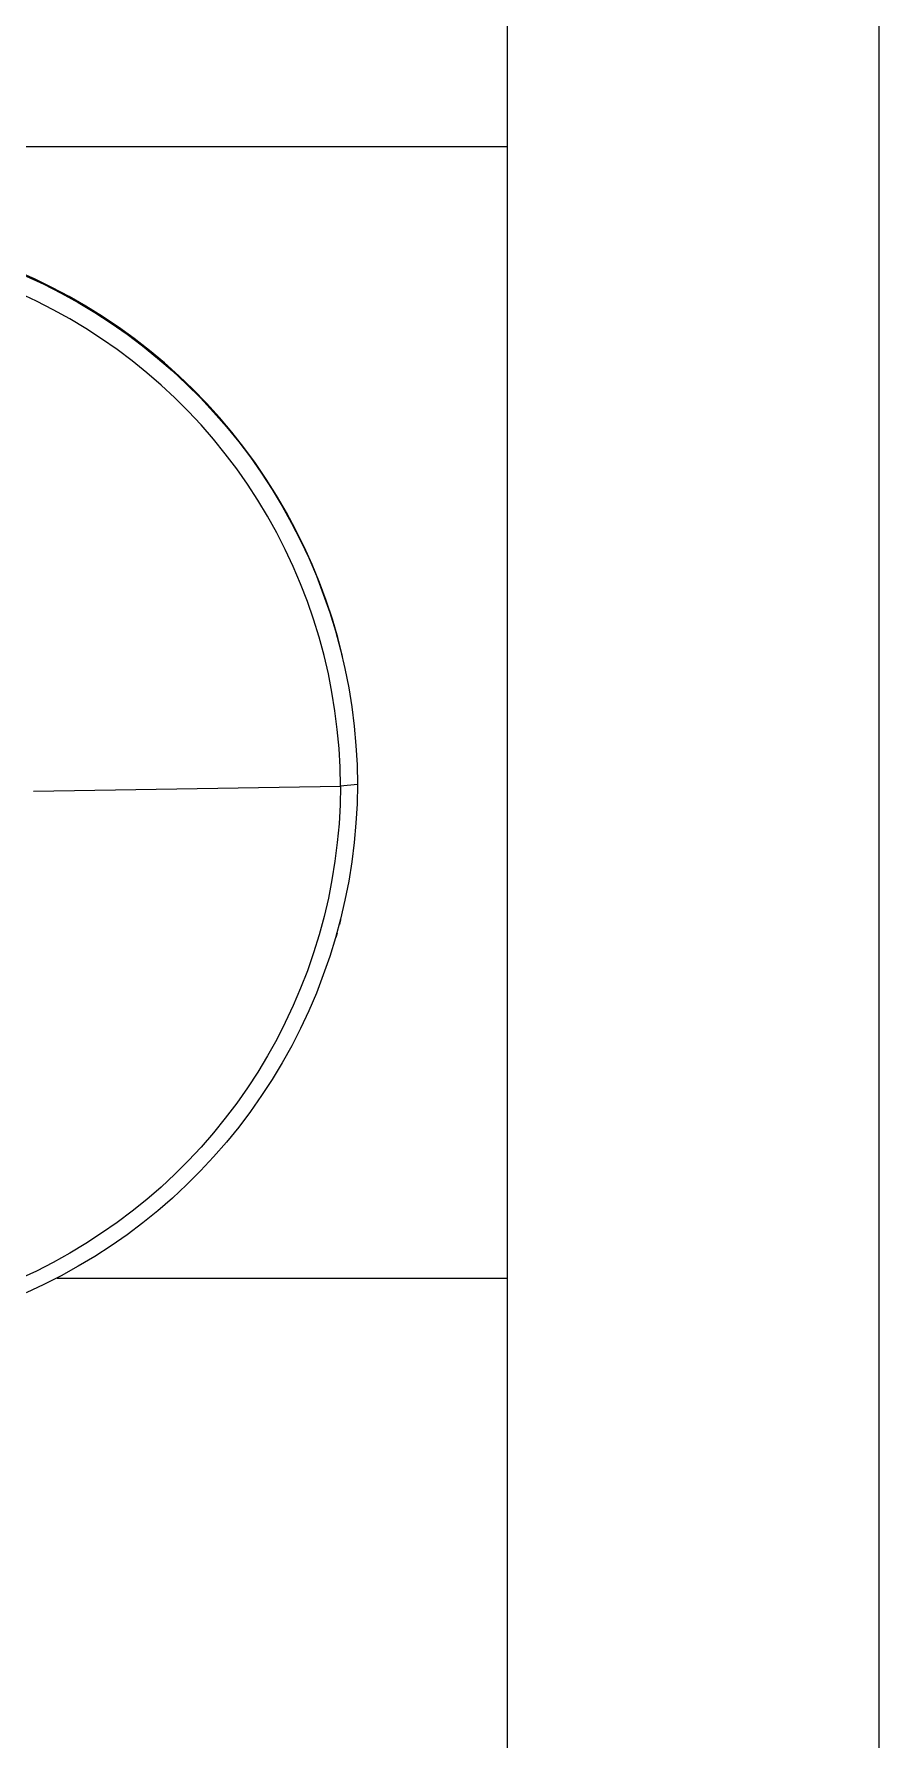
# Model space of a CAD drawing. Header units: millimetres. Extents: x -1283 to 2747, y -259 to 2557.
# Drawn here: x 1152.16 to 1158.98, y 2027.42 to 2041.18 of the extents above; entities that cross this region are included whole.
import ezdxf

# ---------------------------------------------------------------- set-up
doc = ezdxf.new("R2010")
doc.units = ezdxf.units.MM
doc.header["$MEASUREMENT"] = 0
doc.layers.add('Utwórz2D linie widoczne', color=7, linetype='Continuous', true_color=0x000000)

msp = doc.modelspace()

# ---------------------------------------------------------------- linework, layer by layer
at = {"layer": 'Utwórz2D linie widoczne'}
for p, q in [((1155.98, 2055.646), (1155.98, 1346.646)), ((1158.98, 2055.646), (1158.98, 1346.646)), ((1155.98, 2040.271), (1144.271, 2040.271)), ((1152.166, 2039.205), (1152.022, 2039.268)), ((1152.098, 2039.228), (1152.24, 2039.162)), ((1152.181, 2039.026), (1152.043, 2039.09)), ((1152.306, 2039.137), (1152.166, 2039.205)), ((1152.24, 2039.162), (1152.38, 2039.091)), ((1152.445, 2039.063), (1152.306, 2039.137)), ((1152.38, 2039.091), (1152.517, 2039.015)), ((1152.316, 2038.957), (1152.181, 2039.026)), ((1152.449, 2038.884), (1152.316, 2038.957)), ((1152.58, 2038.985), (1152.445, 2039.063)), ((1152.517, 2039.015), (1152.652, 2038.934)), ((1152.713, 2038.903), (1152.58, 2038.985)), ((1152.58, 2038.806), (1152.449, 2038.884)), ((1152.707, 2038.723), (1152.58, 2038.806)), ((1152.652, 2038.934), (1152.784, 2038.849)), ((1152.843, 2038.816), (1152.713, 2038.903)), ((1152.784, 2038.849), (1152.912, 2038.759)), ((1152.97, 2038.724), (1152.843, 2038.816)), ((1152.832, 2038.636), (1152.707, 2038.723)), ((1152.912, 2038.759), (1153.037, 2038.665)), ((1153.093, 2038.628), (1152.97, 2038.724)), ((1153.037, 2038.665), (1153.159, 2038.566)), ((1152.954, 2038.544), (1152.832, 2038.636)), ((1153.072, 2038.449), (1152.954, 2038.544)), ((1153.214, 2038.528), (1153.093, 2038.628)), ((1153.159, 2038.566), (1153.278, 2038.464)), ((1153.33, 2038.424), (1153.214, 2038.528)), ((1153.187, 2038.349), (1153.072, 2038.449)), ((1153.278, 2038.464), (1153.393, 2038.357)), ((1153.443, 2038.315), (1153.33, 2038.424)), ((1153.298, 2038.246), (1153.187, 2038.349)), ((1153.393, 2038.357), (1153.504, 2038.246)), ((1153.552, 2038.203), (1153.443, 2038.315)), ((1153.406, 2038.138), (1153.298, 2038.246)), ((1153.51, 2038.027), (1153.406, 2038.138)), ((1153.504, 2038.246), (1153.611, 2038.131)), ((1153.657, 2038.087), (1153.552, 2038.203)), ((1153.611, 2038.131), (1153.714, 2038.013)), ((1153.609, 2037.912), (1153.51, 2038.027)), ((1153.758, 2037.968), (1153.657, 2038.087)), ((1153.714, 2038.013), (1153.813, 2037.891)), ((1153.705, 2037.794), (1153.609, 2037.912)), ((1153.855, 2037.845), (1153.758, 2037.968)), ((1153.813, 2037.891), (1153.907, 2037.766)), ((1153.948, 2037.719), (1153.855, 2037.845)), ((1153.797, 2037.673), (1153.705, 2037.794)), ((1153.907, 2037.766), (1153.997, 2037.638)), ((1154.036, 2037.59), (1153.948, 2037.719)), ((1153.884, 2037.549), (1153.797, 2037.673)), ((1153.997, 2037.638), (1154.083, 2037.507)), ((1154.119, 2037.457), (1154.036, 2037.59)), ((1153.967, 2037.421), (1153.884, 2037.549)), ((1154.083, 2037.507), (1154.164, 2037.372)), ((1154.198, 2037.322), (1154.119, 2037.457)), ((1154.046, 2037.291), (1153.967, 2037.421)), ((1154.12, 2037.158), (1154.046, 2037.291)), ((1154.164, 2037.372), (1154.24, 2037.235)), ((1154.272, 2037.184), (1154.198, 2037.322)), ((1154.189, 2037.023), (1154.12, 2037.158)), ((1154.24, 2037.235), (1154.312, 2037.096)), ((1154.342, 2037.044), (1154.272, 2037.184)), ((1154.254, 2036.885), (1154.189, 2037.023)), ((1154.312, 2037.096), (1154.378, 2036.954)), ((1154.406, 2036.901), (1154.342, 2037.044)), ((1154.313, 2036.745), (1154.254, 2036.885)), ((1154.378, 2036.954), (1154.44, 2036.809)), ((1154.465, 2036.757), (1154.406, 2036.901)), ((1154.368, 2036.603), (1154.313, 2036.745)), ((1154.44, 2036.809), (1154.496, 2036.663)), ((1154.52, 2036.61), (1154.465, 2036.757)), ((1154.418, 2036.46), (1154.368, 2036.603)), ((1154.496, 2036.663), (1154.548, 2036.515)), ((1154.569, 2036.461), (1154.52, 2036.61)), ((1154.463, 2036.314), (1154.418, 2036.46)), ((1154.548, 2036.515), (1154.594, 2036.365)), ((1154.613, 2036.311), (1154.569, 2036.461)), ((1154.594, 2036.365), (1154.635, 2036.214)), ((1154.502, 2036.167), (1154.463, 2036.314)), ((1154.652, 2036.16), (1154.613, 2036.311)), ((1154.635, 2036.214), (1154.67, 2036.061)), ((1154.537, 2036.019), (1154.502, 2036.167)), ((1154.67, 2036.061), (1154.701, 2035.907)), ((1154.566, 2035.87), (1154.537, 2036.019)), ((1154.59, 2035.72), (1154.566, 2035.87)), ((1154.701, 2035.907), (1154.725, 2035.752)), ((1154.609, 2035.569), (1154.59, 2035.72)), ((1154.725, 2035.752), (1154.745, 2035.597)), ((1154.623, 2035.418), (1154.609, 2035.569)), ((1154.745, 2035.597), (1154.759, 2035.44)), ((1154.631, 2035.266), (1154.623, 2035.418)), ((1154.759, 2035.44), (1154.768, 2035.284)), ((1154.634, 2035.114), (1154.631, 2035.266)), ((1154.768, 2035.284), (1154.771, 2035.127)), ((1152.158, 2035.073), (1154.634, 2035.114)), ((1154.634, 2035.114), (1154.631, 2034.962)), ((1154.771, 2035.127), (1154.634, 2035.114)), ((1154.771, 2035.127), (1154.768, 2034.97)), ((1154.631, 2034.962), (1154.623, 2034.81)), ((1154.768, 2034.97), (1154.759, 2034.814)), ((1154.623, 2034.81), (1154.609, 2034.658)), ((1154.759, 2034.814), (1154.745, 2034.657)), ((1154.609, 2034.658), (1154.59, 2034.508)), ((1154.745, 2034.657), (1154.726, 2034.502)), ((1154.59, 2034.508), (1154.566, 2034.357)), ((1154.726, 2034.502), (1154.701, 2034.347)), ((1154.566, 2034.357), (1154.537, 2034.208)), ((1154.701, 2034.347), (1154.67, 2034.193)), ((1154.537, 2034.208), (1154.502, 2034.06)), ((1154.67, 2034.193), (1154.635, 2034.04)), ((1154.502, 2034.06), (1154.463, 2033.913)), ((1154.635, 2034.04), (1154.594, 2033.889)), ((1154.635, 2034.034), (1154.626, 2033.997)), ((1154.463, 2033.913), (1154.418, 2033.768)), ((1154.594, 2033.889), (1154.548, 2033.739)), ((1154.607, 2033.928), (1154.597, 2033.892)), ((1154.418, 2033.768), (1154.368, 2033.624)), ((1154.548, 2033.739), (1154.496, 2033.591)), ((1154.368, 2033.624), (1154.313, 2033.482)), ((1154.496, 2033.591), (1154.44, 2033.444)), ((1154.313, 2033.482), (1154.254, 2033.342)), ((1154.44, 2033.444), (1154.378, 2033.3)), ((1154.254, 2033.342), (1154.189, 2033.205)), ((1154.378, 2033.3), (1154.312, 2033.158)), ((1154.189, 2033.205), (1154.12, 2033.069)), ((1154.312, 2033.158), (1154.241, 2033.018)), ((1154.12, 2033.069), (1154.046, 2032.937)), ((1154.241, 2033.018), (1154.164, 2032.881)), ((1154.046, 2032.937), (1153.967, 2032.806)), ((1154.164, 2032.881), (1154.083, 2032.747)), ((1153.967, 2032.806), (1153.884, 2032.679)), ((1154.083, 2032.747), (1153.998, 2032.616)), ((1153.884, 2032.679), (1153.797, 2032.554)), ((1153.998, 2032.616), (1153.908, 2032.487)), ((1153.797, 2032.554), (1153.705, 2032.433)), ((1153.908, 2032.487), (1153.813, 2032.362)), ((1153.705, 2032.433), (1153.609, 2032.315)), ((1153.813, 2032.362), (1153.714, 2032.24)), ((1153.51, 2032.2), (1153.406, 2032.089)), ((1153.609, 2032.315), (1153.51, 2032.2)), ((1153.714, 2032.24), (1153.611, 2032.122)), ((1153.406, 2032.089), (1153.298, 2031.982)), ((1153.611, 2032.122), (1153.504, 2032.008)), ((1153.298, 2031.982), (1153.187, 2031.878)), ((1153.504, 2032.008), (1153.393, 2031.897)), ((1153.187, 2031.878), (1153.072, 2031.779)), ((1153.278, 2031.79), (1153.16, 2031.687)), ((1153.393, 2031.897), (1153.278, 2031.79)), ((1152.954, 2031.683), (1152.832, 2031.592)), ((1153.072, 2031.779), (1152.954, 2031.683)), ((1153.16, 2031.687), (1153.038, 2031.589)), ((1152.707, 2031.505), (1152.58, 2031.422)), ((1152.832, 2031.592), (1152.707, 2031.505)), ((1153.038, 2031.589), (1152.912, 2031.494)), ((1152.58, 2031.422), (1152.449, 2031.344)), ((1152.784, 2031.405), (1152.652, 2031.319)), ((1152.912, 2031.494), (1152.784, 2031.405)), ((1152.316, 2031.27), (1152.181, 2031.201)), ((1152.449, 2031.344), (1152.316, 2031.27)), ((1152.518, 2031.239), (1152.38, 2031.163)), ((1152.652, 2031.319), (1152.518, 2031.239)), ((1152.181, 2031.201), (1152.043, 2031.137)), ((1152.241, 2031.092), (1152.098, 2031.025)), ((1152.38, 2031.163), (1152.241, 2031.092)), ((1152.347, 2031.144), (1155.98, 2031.144))]:
    msp.add_line(p, q, dxfattribs=at)

doc.saveas('drawing.dxf')
